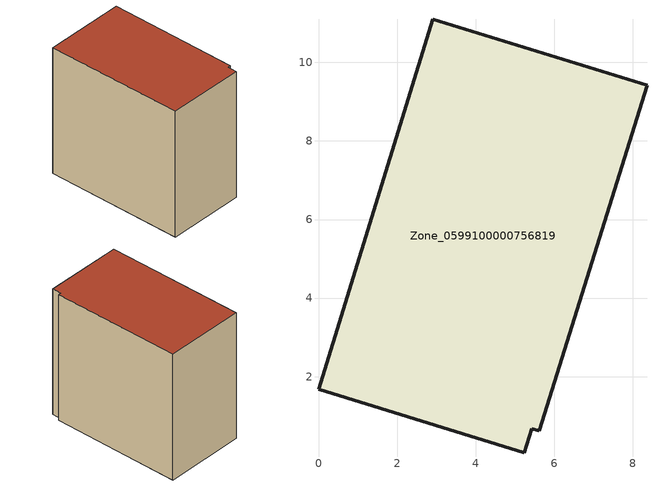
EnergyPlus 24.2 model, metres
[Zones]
Zone_0599100000756819
 floor ground (C_G): 5.62,0.62 5.43,0.68 5.24,0.06 0,1.68 2.9,11.1 8.36,9.41 z0
 wall outside (C_F): 8.36,9.41 2.9,11.1 0,1.68 5.24,0.06 5.43,0.68 5.62,0.62 8.36,9.41 z0:9.29
 roof outside (C_R): 5.43,0.68 5.62,0.62 8.36,9.41 2.9,11.1 0,1.68 5.24,0.06 z9.29
[BUILDING]
Pand.0599100000756819: North Axis=0; Terrain=City; Loads Convergence Tolerance Value=0.04; Temperature Convergence Tolerance Value=0.4; Solar Distribution=FullExterior; Maximum Number of Warmup Days=25; Minimum Number of Warmup Days=1
[Site:Location]
Rotterdam.The.Hague.AP_ZH_NLD Design_Conditions: Latitude=51.96; Longitude=4.45; Time Zone=1; Elevation=-4.5
[SITE:GROUNDTEMPERATURE:BUILDINGSURFACE]
18, 18, 18, 18, 18, 18, 18, 18, 18, 18, 18, 18
[MATERIAL] Thermal Absorptance=0.9; Solar Absorptance=0.7; Visible Absorptance=0.7
Name | Roughness | Thickness | Conductivity | Density | Specific Heat
G.TI.2006-2014 | MediumSmooth | 0.15 | 0.06 | 540 | 1210
F.TI.2006-2014 | Rough | 0.3 | 0.12 | 1920 | 840
R.TI.2006-2014 | MediumRough | 0.2 | 0.08 | 1500 | 1000
[CONSTRUCTION]
C_G: G.TI.2006-2014
C_F: F.TI.2006-2014
C_R: R.TI.2006-2014
[ZONE]
Zone_0599100000756819: Type=1; Multiplier=1; Ceiling Height=Autocalculate; Volume=Autocalculate; Floor Area=autocalculate; Part of Total Floor Area=Yes
[ZONEINFILTRATION:DESIGNFLOWRATE]
Infil_Zone_0599100000756819: Zone or ZoneList or Space or SpaceList=Zone_0599100000756819; Schedule=AlwaysOn; Design Flow Rate Calculation Method=Flow/Area; Flow Rate per Floor Area=0.0015; Constant Term Coefficient=1; Temperature Term Coefficient=0; Velocity Term Coefficient=0; Velocity Squared Term Coefficient=0
[HVACTEMPLATE:ZONE:IDEALLOADSAIRSYSTEM]
Zone_0599100000756819: Maximum Heating Supply Air Temperature=50; Minimum Cooling Supply Air Temperature=13; Maximum Heating Supply Air Humidity Ratio=0.0156; Minimum Cooling Supply Air Humidity Ratio=0.0077; Heating Limit=NoLimit; Cooling Limit=NoLimit; Dehumidification Control Type=ConstantSensibleHeatRatio; Cooling Sensible Heat Ratio=0.7; Dehumidification Setpoint=60; Humidification Control Type=None; Humidification Setpoint=30; Outdoor Air Method=None; Outdoor Air Flow Rate per Person=0.00944; Outdoor Air Flow Rate per Zone Floor Area=0; Outdoor Air Flow Rate per Zone=0; Demand Controlled Ventilation Type=None; Outdoor Air Economizer Type=NoEconomizer; Heat Recovery Type=None; Sensible Heat Recovery Effectiveness=0.7; Latent Heat Recovery Effectiveness=0.65
[ZONECONTROL:THERMOSTAT]
ThermostatControl_Zone_0599100000756819: Zone or ZoneList=Zone_0599100000756819; Control Type Schedule=DualSetpointControlType; Control 1=Thermostat_Zone_0599100000756819; Temperature Difference Between Cutout And Setpoint=0
[THERMOSTATSETPOINT:DUALSETPOINT]
Thermostat_Zone_0599100000756819: Heating Setpoint Temperature Schedule=HeatingSetpoint_Zone_0599100000756819; Cooling Setpoint Temperature Schedule=CoolingSetpoint_Zone_0599100000756819
[SCHEDULE:COMPACT]
HeatingSetpoint_Zone_0599100000756819: Through: 12/31, For: AllDays, Until: 24:00, 21
CoolingSetpoint_Zone_0599100000756819: Through: 12/31, For: AllDays, Until: 24:00, 24
DualSetpointControlType: Through: 12/31, For: AllDays, Until: 24:00, 4
AlwaysOn: Through: 12/31, For: AllDays, Until: 24:00, 1
